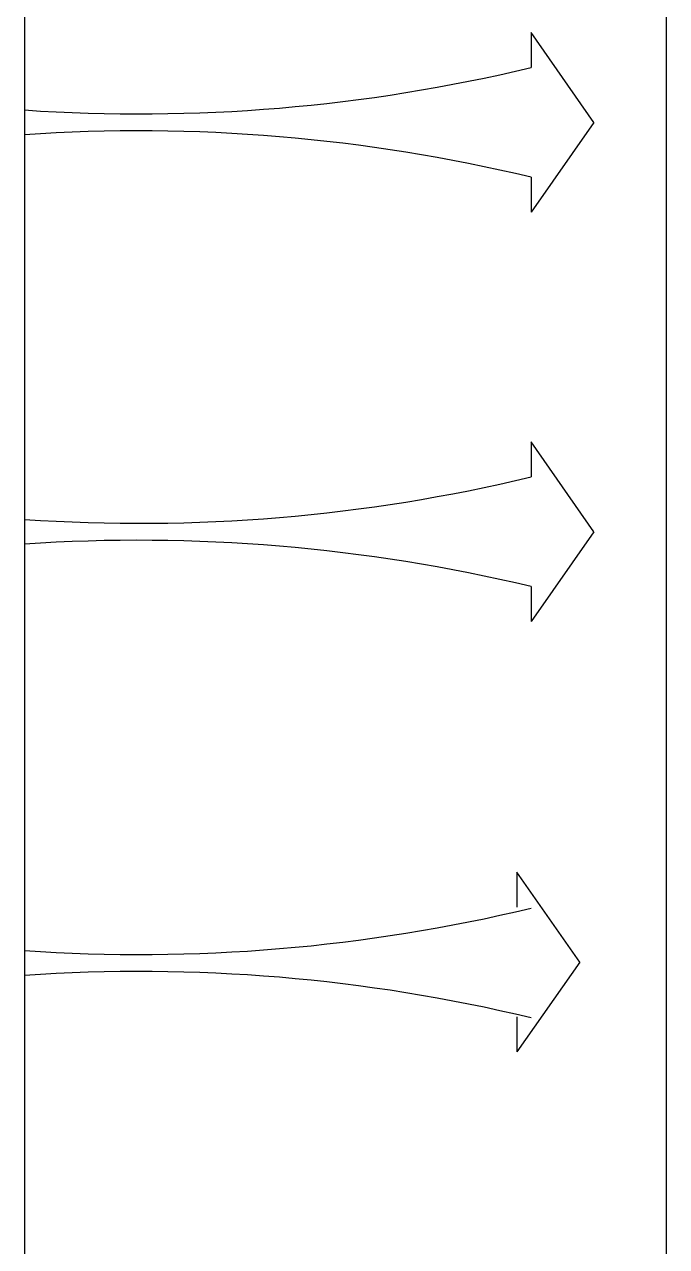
# Model space of a CAD drawing. Header units: centimetres. Extents: x 31 to 22766, y 238 to 3306.
# Drawn here: x 630 to 665.1, y 1525.6 to 1592.4 of the extents above; entities that cross this region are included whole.
import ezdxf
from ezdxf.xclip import XClip

# ---------------------------------------------------------------- set-up
doc = ezdxf.new("R2010")
doc.units = ezdxf.units.CM
doc.header["$XCLIPFRAME"] = 0
doc.layers.add('DAIKIN', color=4, linetype='Continuous')
doc.layers.add('M-VRF-BORU', color=3, linetype='Continuous')

# ---------------------------------------------------------------- blocks, each defined once
blk = doc.blocks.new('fxaq 7.1 kw iç ünite')
at = {"color": 7, "linetype": 'Continuous', "true_color": 0xffffff}
blk.add_line((12700.732, 4088.579), (12598.076, 4088.579), dxfattribs=at)
at = {"layer": 'DAIKIN', "color": 7}
for p, q in [((12615.528, 4061.644), (12613.613, 4061.644)), ((12618.528, 4058.202), (12613.613, 4061.644)), ((12618.528, 4058.202), (12623.443, 4061.644)), ((12623.443, 4061.644), (12621.528, 4061.644)), ((12639.066, 4060.867), (12637.151, 4060.867)), ((12642.066, 4057.426), (12637.151, 4060.867)), ((12642.066, 4057.426), (12646.981, 4060.867)), ((12646.981, 4060.867), (12645.066, 4060.867)), ((12661.462, 4060.867), (12659.547, 4060.867)), ((12664.462, 4057.426), (12659.547, 4060.867)), ((12664.462, 4057.426), (12669.377, 4060.867)), ((12669.377, 4060.867), (12667.462, 4060.867))]:
    blk.add_line(p, q, dxfattribs=at)
for centre, start, end in [((12526.168, 4082.304), 346.50322, 3.91761), ((12710.789, 4082.304), 176.08239, 193.49678), ((12549.755, 4082.304), 346.50322, 3.91761), ((12734.377, 4082.304), 176.08239, 193.49678), ((12572.151, 4082.304), 346.50322, 3.91761), ((12756.773, 4082.304), 176.08239, 193.49678)]:
    blk.add_arc(centre, 91.847, start, end, dxfattribs=at)
blk = doc.blocks.new('G$CCD2FF134')
at = {"layer": 'M-VRF-BORU'}
blk.add_line((-3041.875, -1289.478), (-3041.875, -440), dxfattribs=at)
at = {"rotation": 90}
blk.add_blockref('fxaq 7.1 kw iç ünite', (1011.579, -13349.434), dxfattribs=at)

msp = doc.modelspace()

# ---------------------------------------------------------------- block references
ref = msp.add_blockref('G$CCD2FF134', (3707.025, 2272.025))
XClip(ref).set_block_clipping_path([(-3470.0000000001, -1889.9999999982), (349.9999999999, 300.0000000019)])

doc.saveas('drawing.dxf')
